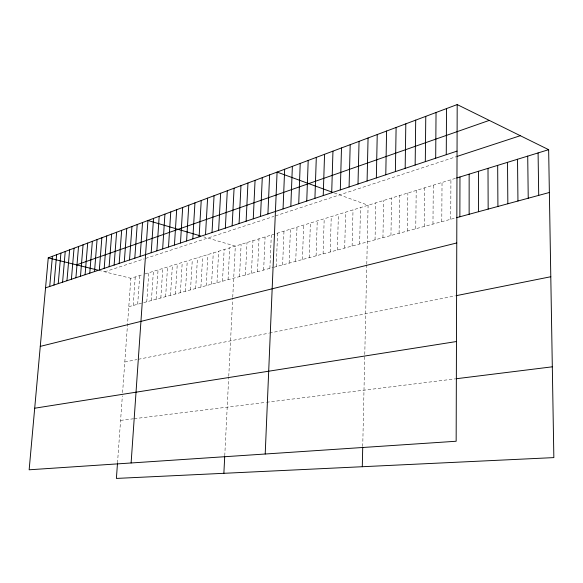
<?xml version="1.0" encoding="UTF-8"?>
<svg xmlns="http://www.w3.org/2000/svg" width="583" height="583" viewBox="0 0 583 583"><rect width="100%" height="100%" fill="white"/><g stroke="black" fill="none" stroke-linecap="round" stroke-linejoin="round"><path stroke-width="0.44" stroke-dasharray="2.92 2.19" d="M450.746 219.259L450.921 179.761M441.783 221.693L442.031 182.494M432.965 224.091L433.278 185.19M424.286 226.444L424.672 187.835M415.745 228.762L416.204 190.444M407.349 231.043L407.867 193.009M399.078 233.287L399.661 195.538M390.945 235.496L391.587 198.023M382.936 237.667L383.636 200.472M375.044 239.81L375.809 202.884M362.735 446.483L366.765 265.039M366.787 264.15L368.099 205.252L332.878 192.419M359.638 243.993L360.505 207.592M352.103 246.041L353.021 209.895M344.684 248.052L345.653 212.161M337.382 250.041L338.395 214.398M330.182 251.994L331.246 216.599M316.095 255.813L317.254 220.906M323.084 253.918L324.199 218.763M309.209 257.686L310.404 223.012M302.417 259.53L303.656 225.089M295.727 261.344L297.002 227.137M289.124 263.137L290.443 229.155M282.624 264.908L283.979 231.145M269.885 268.362L271.306 235.044M276.211 266.65L277.595 233.113M263.647 270.06L265.105 236.953M257.489 271.729L258.983 238.841M245.436 275.001L246.995 242.528M251.426 273.376L252.949 240.699M239.526 276.604L241.114 244.343M224.754 455.768L228.718 377.092M228.762 376.261L232.704 298.022M232.748 297.162L235.313 246.128L203.715 236.858M222.487 281.232L224.156 249.56M228.055 279.716L229.702 247.855M216.985 282.726L218.683 251.244M206.193 285.655L207.942 254.552M211.556 284.198L213.276 252.905M200.902 287.091L202.673 256.17M190.51 289.911L192.324 259.355M195.677 288.512L197.469 257.773M185.416 291.296L187.252 260.922M175.403 294.014L177.283 263.99M180.38 292.666L182.231 262.467M165.63 296.667L167.547 266.985M170.491 295.348L172.386 265.498M160.835 297.971L162.774 268.457M151.412 300.529L153.38 271.343M156.098 299.261L158.051 269.907M146.785 301.783L148.767 272.764M133.216 305.47L135.249 276.925M137.683 304.253L139.709 275.555M117.511 462.975L122.357 395.893M122.59 392.643L130.847 278.28L142.711 274.629M104.656 271.809L144.001 258.925M145.59 258.407L273.864 216.402M275.511 215.863L456.263 156.674M144.97 273.937L455.855 178.238M128.799 306.665L142.208 303.029M143.731 302.613L273.048 267.502M273.835 267.291L455.724 217.911M124.806 362.007L136.786 359.609M138.302 359.303L268.69 333.206M269.492 333.046L455.461 295.821M120.586 420.387L133.412 418.791M134.177 418.696L265.753 402.372M266.562 402.27L455.185 378.87M98.607 270.315L130.847 278.28"/><path stroke-width="0.87" d="M469.14 214.267L469.155 174.149M459.863 216.781L459.965 176.977M457.189 104.576L456.154 441.251L29.15 469.789L48.251 257.868L457.189 104.576L548.647 149.678L553.85 457.604L116.396 478.424L117.453 463.784M446.265 154.699L446.512 108.576M435.69 158.212L436.04 112.504M425.32 161.659L425.772 116.352M415.147 165.04L415.701 120.127M405.17 168.349L405.812 123.836M395.383 171.606L396.112 127.473M385.778 174.798L386.587 131.044M376.348 177.932L377.237 134.549M367.093 181.007L368.062 137.989M362.291 466.721L362.721 447.358M358.006 184.024L359.048 141.363M349.079 186.99L350.194 144.686M340.312 189.905L341.5 147.944M331.698 192.769L332.951 151.15M323.237 195.582L324.556 154.291M314.922 198.344L316.307 157.388M306.753 201.055L308.196 160.427M298.722 203.729L300.216 163.415M290.822 206.353L292.375 166.359M283.061 208.933L284.664 169.245M265.207 454.011L277.085 172.087L332.033 192.113M267.918 213.961L269.623 174.885M260.528 216.417L262.284 177.64M253.262 218.836L255.062 180.344M246.113 221.212L247.957 183.004M232.151 225.847L234.082 188.207M223.872 473.309L224.71 456.598M239.074 223.544L240.968 185.627M225.337 228.113L227.304 190.75M218.625 230.343L220.636 193.25M212.023 232.537L214.063 195.713M205.515 234.701L207.599 198.133M192.805 238.921L194.948 202.877M199.109 236.829L201.23 200.523M186.589 240.99L188.768 205.194M180.468 243.024L182.676 207.475M168.494 247.003L170.761 211.942M174.441 245.028L176.678 209.727M162.642 248.948L164.931 214.129M156.871 250.865L159.188 216.278M131.109 462.975L147.944 220.498L200.472 235.904M151.179 252.752L153.526 218.406M140.146 256.418L142.543 222.524M129.521 259.952L131.955 226.488M134.797 258.196L137.216 224.521M124.317 261.68L126.773 228.434M114.115 265.068L116.615 232.238M119.18 263.385L121.658 230.351M104.189 268.369L106.718 235.947M109.123 266.73L111.63 234.111M99.321 269.987L101.865 237.769M89.775 273.157L92.354 241.333M94.519 271.583L97.077 239.562M80.476 276.247L83.085 244.809M85.096 274.717L87.69 243.082M71.41 279.264L74.048 248.198M75.914 277.763L78.537 246.514M66.965 280.736L69.61 249.859M58.242 283.637L60.909 253.124M62.578 282.201L65.238 251.499M49.723 286.472L52.419 256.301M53.957 285.065L56.638 254.72M76.592 264.871L489.268 120.397M45.547 287.856L457.043 151.114M457.057 156.419L520.306 135.701M456.671 177.99L548.647 149.678M456.547 217.685L549.368 192.485M40.271 346.382L456.766 242.965M456.307 295.654L550.789 276.736M34.696 408.217L456.46 341.529M456.044 378.761L552.312 366.816M48.251 257.868L97.747 270.097M538.087 152.928L538.707 195.378M527.717 156.12L528.234 198.22M517.529 159.254L517.952 201.011M507.516 162.336L507.844 203.759M497.678 165.368L497.918 206.455M488.007 168.341L488.16 209.1M478.505 171.271L478.563 211.702"/></g></svg>
